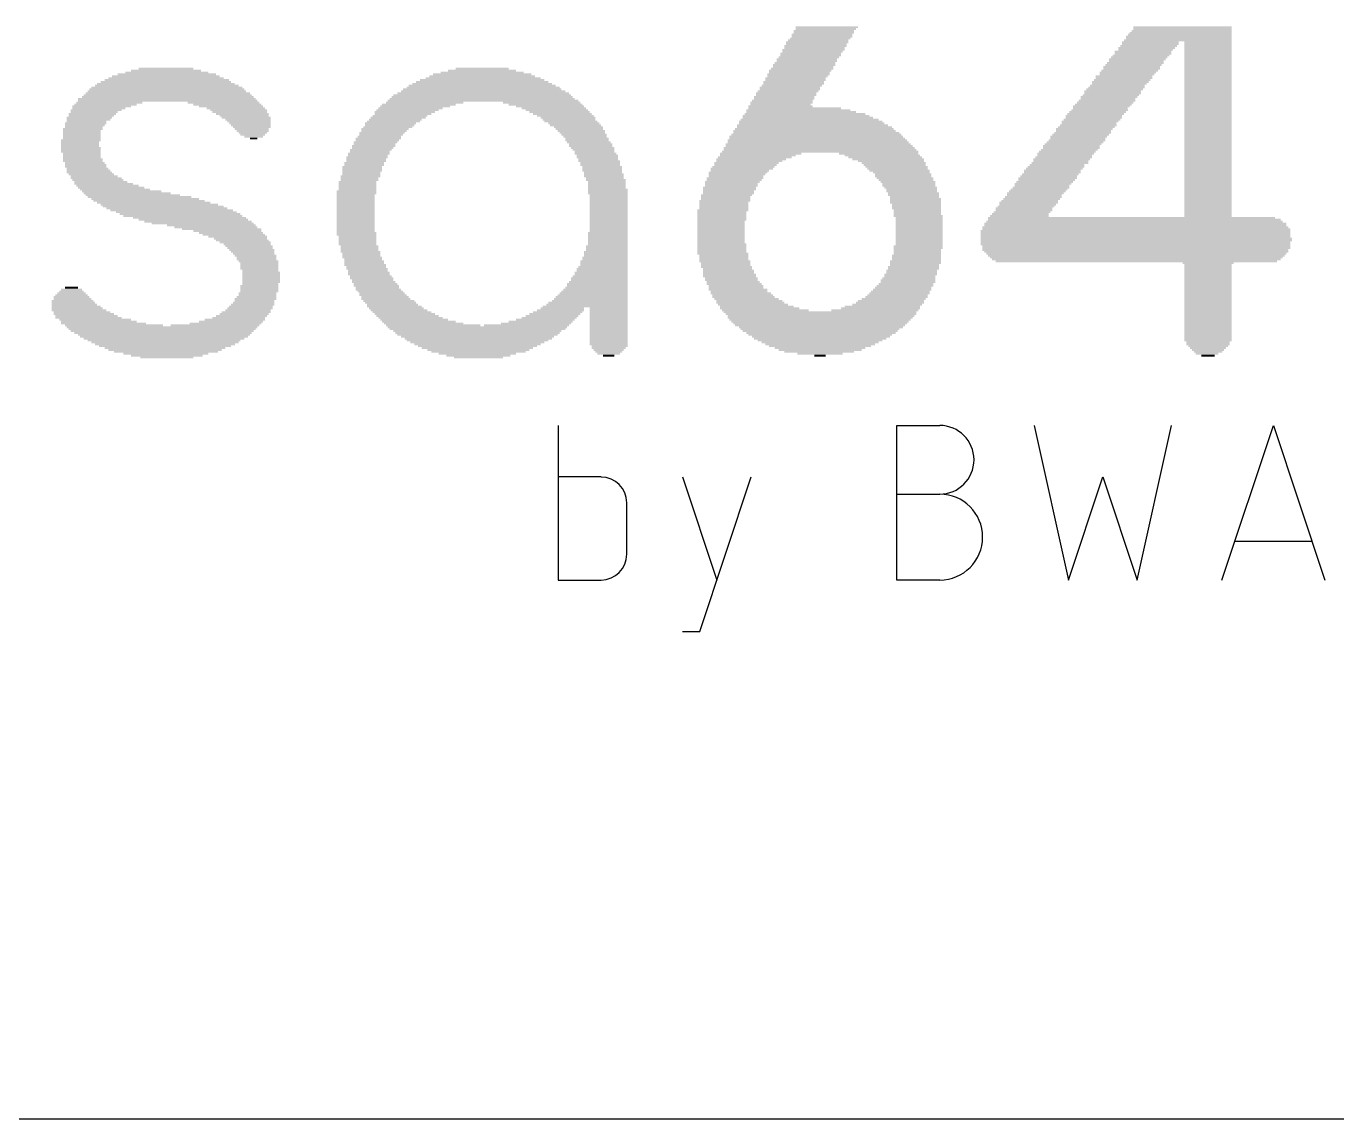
# Model space of a CAD drawing. Extents: x 0 to 58, y 0 to 63.7.
# Drawn here: x 34.9 to 42.87, y 31.21 to 37.85 of the extents above; entities that cross this region are included whole.
import ezdxf

# ---------------------------------------------------------------- set-up
doc = ezdxf.new("R2010")
doc.units = 0
doc.layers.add('21', color=253, linetype='CONTINUOUS')

# ---------------------------------------------------------------- blocks, each defined once
blk = doc.blocks.new('RECT')
blk.add_solid([(-0.5, -0.5), (0.5, -0.5), (-0.5, 0.5), (0.5, 0.5)])

msp = doc.modelspace()

# ---------------------------------------------------------------- linework, layer by layer
at = {"layer": '21'}
for p, q in [((38.1381, 35.4267), (38.1381, 34.4869)), ((40.1975, 34.4869), (40.1975, 35.4267)), ((40.1975, 35.4267), (40.4586, 35.4267)), ((41.0336, 35.4267), (41.2425, 34.4869)), ((41.6602, 34.4869), (41.869, 35.4267)), ((42.1744, 34.4869), (42.4876, 35.4267)), ((42.4876, 35.4267), (42.8009, 34.4869)), ((38.3992, 35.1134), (38.1381, 35.1134)), ((38.8955, 35.1134), (39.1044, 34.4869)), ((38.9999, 34.1736), (39.3132, 35.1134)), ((41.2425, 34.4869), (41.4513, 35.1134)), ((41.4513, 35.1134), (41.6602, 34.4869)), ((40.1975, 35.009), (40.4586, 35.009)), ((38.5558, 34.6435), (38.5558, 34.9567)), ((42.7226, 34.7218), (42.2527, 34.7218)), ((38.1381, 34.4869), (38.3992, 34.4869)), ((40.4586, 34.4869), (40.1975, 34.4869)), ((38.8955, 34.1736), (38.9999, 34.1736)), ((19.4945, 31.2103), (54.8005, 31.2103))]:
    msp.add_line(p, q, dxfattribs=at)
for centre, radius, start, end in [((40.4586, 35.2178), 0.2088, 270, 90), ((38.3992, 34.9567), 0.1566, 0, 90), ((40.4586, 34.7479), 0.2611, 270, 90), ((38.3992, 34.6435), 0.1566, 270, 359.9989)]:
    msp.add_arc(centre, radius, start, end, dxfattribs=at)

# ---------------------------------------------------------------- block references
at = {"layer": '21', "yscale": 0.0115}
for p, xscale in [((39.7314, 37.7802), 0.3674), ((39.7429, 37.8031), 0.3674), ((39.7429, 37.7916), 0.3674), ((39.7544, 37.8261), 0.3674), ((39.7544, 37.8146), 0.3674), ((39.7716, 37.849), 0.3789), ((39.7658, 37.8376), 0.3674), ((41.9127, 37.7916), 0.6429), ((41.9127, 37.7802), 0.6429), ((41.9185, 37.8031), 0.6314), ((41.9242, 37.8146), 0.62), ((41.93, 37.8261), 0.6085), ((41.9357, 37.849), 0.597), ((41.9357, 37.8376), 0.597), ((39.6912, 37.7113), 0.3789), ((39.6855, 37.6998), 0.3674), ((39.7027, 37.7342), 0.3789), ((39.6969, 37.7228), 0.3674), ((39.7142, 37.7572), 0.3789), ((39.7084, 37.7457), 0.3674), ((39.7199, 37.7687), 0.3674), ((41.6946, 37.6998), 0.3444), ((41.7118, 37.7113), 0.3329), ((41.7176, 37.7228), 0.3444), ((41.7291, 37.7342), 0.3444), ((41.7405, 37.7572), 0.3444), ((41.7405, 37.7457), 0.3444), ((41.907, 37.7687), 0.6544), ((42.0907, 37.7572), 0.287), ((42.0907, 37.7457), 0.287), ((42.0907, 37.7342), 0.287), ((42.0907, 37.7228), 0.287), ((42.0907, 37.7113), 0.287), ((42.0907, 37.6998), 0.287), ((39.6338, 37.6194), 0.3789), ((39.6395, 37.6309), 0.3674), ((39.651, 37.6539), 0.3674), ((39.651, 37.6424), 0.3674), ((39.6625, 37.6654), 0.3674), ((39.674, 37.6883), 0.3674), ((39.674, 37.6768), 0.3674), ((41.6372, 37.6194), 0.3444), ((41.6487, 37.6309), 0.3444), ((41.6602, 37.6539), 0.3444), ((41.6544, 37.6424), 0.3329), ((41.6716, 37.6654), 0.3444), ((41.6831, 37.6768), 0.3444), ((41.6946, 37.6883), 0.3444), ((42.0907, 37.6883), 0.287), ((42.0907, 37.6768), 0.287), ((42.0907, 37.6654), 0.287), ((42.0907, 37.6539), 0.287), ((42.0907, 37.6424), 0.287), ((42.0907, 37.6309), 0.287), ((42.0907, 37.6194), 0.287), ((35.7533, 37.5391), 0.7003), ((35.7533, 37.5505), 0.6544), ((35.759, 37.562), 0.597), ((35.759, 37.5735), 0.5052), ((35.7533, 37.585), 0.4248), ((35.7533, 37.5965), 0.3329), ((37.6821, 37.5391), 0.7003), ((37.6763, 37.5505), 0.6429), ((37.6763, 37.562), 0.597), ((37.6763, 37.5735), 0.5052), ((37.6763, 37.585), 0.4133), ((37.6763, 37.5965), 0.3215), ((39.5821, 37.5391), 0.3674), ((39.5936, 37.5505), 0.3674), ((39.5994, 37.562), 0.3789), ((39.6108, 37.585), 0.3789), ((39.6051, 37.5735), 0.3674), ((39.6223, 37.5965), 0.3789), ((39.6281, 37.608), 0.3674), ((41.5798, 37.5505), 0.3444), ((41.5798, 37.5391), 0.3444), ((41.6028, 37.5735), 0.3444), ((41.597, 37.562), 0.3329), ((41.6142, 37.585), 0.3444), ((41.6257, 37.608), 0.3444), ((41.6257, 37.5965), 0.3444), ((42.0907, 37.608), 0.287), ((42.0907, 37.5965), 0.287), ((42.0907, 37.585), 0.287), ((42.0907, 37.5735), 0.287), ((42.0907, 37.562), 0.287), ((42.0907, 37.5505), 0.287), ((42.0907, 37.5391), 0.287), ((35.759, 37.4587), 0.9644), ((35.759, 37.4702), 0.9414), ((35.759, 37.4817), 0.9185), ((35.759, 37.4931), 0.8725), ((35.7533, 37.5046), 0.8381), ((35.7533, 37.5161), 0.7922), ((35.759, 37.5276), 0.7577), ((37.6821, 37.4587), 0.9988), ((37.6763, 37.4702), 0.9644), ((37.6821, 37.4817), 0.9299), ((37.6763, 37.4931), 0.8955), ((37.6763, 37.5046), 0.8496), ((37.6763, 37.5161), 0.8037), ((37.6763, 37.5276), 0.7577), ((39.5362, 37.4587), 0.3674), ((39.5477, 37.4817), 0.3674), ((39.5477, 37.4702), 0.3674), ((39.5592, 37.4931), 0.3674), ((39.5707, 37.5161), 0.3674), ((39.5707, 37.5046), 0.3674), ((39.5821, 37.5276), 0.3674), ((41.5109, 37.4587), 0.3444), ((41.5224, 37.4702), 0.3444), ((41.5339, 37.4817), 0.3444), ((41.5396, 37.4931), 0.3329), ((41.5568, 37.5161), 0.3444), ((41.5511, 37.5046), 0.3329), ((41.5683, 37.5276), 0.3444), ((42.0907, 37.5276), 0.287), ((42.0907, 37.5161), 0.287), ((42.0907, 37.5046), 0.287), ((42.0907, 37.4931), 0.287), ((42.0907, 37.4817), 0.287), ((42.0907, 37.4702), 0.287), ((42.0907, 37.4587), 0.287), ((35.3859, 37.3783), 0.3789), ((35.4089, 37.3898), 0.4018), ((35.759, 37.4128), 1.0792), ((35.7648, 37.4013), 1.0907), ((35.7648, 37.4243), 1.0448), ((35.7648, 37.4357), 1.0218), ((35.7648, 37.4472), 0.9988), ((36.1035, 37.3898), 0.4363), ((36.1264, 37.3783), 0.4133), ((37.2917, 37.3783), 0.4478), ((37.3262, 37.3898), 0.4707), ((37.6821, 37.4013), 1.1596), ((37.6763, 37.4128), 1.1251), ((37.6763, 37.4243), 1.1022), ((37.6763, 37.4357), 1.0792), ((37.6821, 37.4472), 1.0448), ((38.038, 37.3898), 0.4707), ((38.0609, 37.3783), 0.4478), ((39.496, 37.3898), 0.3789), ((39.4903, 37.3783), 0.3674), ((39.5018, 37.4013), 0.3674), ((39.5133, 37.4243), 0.3674), ((39.5133, 37.4128), 0.3674), ((39.5247, 37.4472), 0.3674), ((39.5247, 37.4357), 0.3674), ((41.4535, 37.3783), 0.3444), ((41.465, 37.3898), 0.3444), ((41.4765, 37.4013), 0.3444), ((41.488, 37.4243), 0.3444), ((41.4822, 37.4128), 0.3329), ((41.4994, 37.4357), 0.3444), ((41.5109, 37.4472), 0.3444), ((42.0907, 37.4472), 0.287), ((42.0907, 37.4357), 0.287), ((42.0907, 37.4243), 0.287), ((42.0907, 37.4128), 0.287), ((42.0907, 37.4013), 0.287), ((42.0907, 37.3898), 0.287), ((42.0907, 37.3783), 0.287), ((35.2883, 37.298), 0.2755), ((35.3055, 37.3209), 0.287), ((35.2998, 37.3095), 0.2755), ((35.3285, 37.3439), 0.31), ((35.317, 37.3324), 0.287), ((35.3629, 37.3669), 0.3559), ((35.3457, 37.3554), 0.3215), ((36.1494, 37.3669), 0.3903), ((36.1781, 37.3554), 0.3559), ((36.1953, 37.3439), 0.3444), ((36.201, 37.3324), 0.3329), ((36.2183, 37.3209), 0.3215), ((36.2297, 37.3095), 0.2985), ((36.2412, 37.298), 0.2985), ((37.1654, 37.298), 0.3329), ((37.1769, 37.3095), 0.3329), ((37.2056, 37.3324), 0.3674), ((37.1941, 37.3209), 0.3444), ((37.2228, 37.3439), 0.3789), ((37.2401, 37.3554), 0.3903), ((37.2688, 37.3669), 0.4248), ((38.0896, 37.3669), 0.4133), ((38.1126, 37.3554), 0.3903), ((38.1298, 37.3439), 0.3789), ((38.147, 37.3324), 0.3674), ((38.1643, 37.3209), 0.3559), ((38.1815, 37.3095), 0.3444), ((38.1987, 37.298), 0.3329), ((39.6453, 37.3095), 0.7692), ((39.6568, 37.298), 0.7922), ((39.6395, 37.3209), 0.7348), ((39.5994, 37.3439), 0.6314), ((39.6166, 37.3324), 0.6659), ((39.4903, 37.3669), 0.3903), ((39.5764, 37.3554), 0.5626), ((41.3961, 37.3095), 0.3444), ((41.3961, 37.298), 0.3444), ((41.4076, 37.3209), 0.3444), ((41.4191, 37.3324), 0.3444), ((41.4306, 37.3439), 0.3444), ((41.442, 37.3669), 0.3444), ((41.4363, 37.3554), 0.3329), ((42.0907, 37.3669), 0.287), ((42.0907, 37.3554), 0.287), ((42.0907, 37.3439), 0.287), ((42.0907, 37.3324), 0.287), ((42.0907, 37.3209), 0.287), ((42.0907, 37.3095), 0.287), ((42.0907, 37.298), 0.287), ((35.2481, 37.2291), 0.2411), ((35.2424, 37.2176), 0.2296), ((35.2596, 37.252), 0.2411), ((35.2654, 37.2635), 0.2526), ((35.2539, 37.2406), 0.2296), ((35.2711, 37.275), 0.2411), ((35.2826, 37.2865), 0.2641), ((36.2527, 37.2865), 0.2755), ((36.2584, 37.275), 0.2641), ((36.2642, 37.2635), 0.2526), ((36.2699, 37.252), 0.2411), ((36.2757, 37.2406), 0.2296), ((36.2757, 37.2291), 0.2067), ((36.2814, 37.2176), 0.1952), ((37.0851, 37.2291), 0.287), ((37.0793, 37.2176), 0.2755), ((37.1023, 37.2406), 0.2985), ((37.1195, 37.2635), 0.31), ((37.1138, 37.252), 0.2985), ((37.1367, 37.275), 0.3215), ((37.1482, 37.2865), 0.3215), ((38.2044, 37.2865), 0.3215), ((38.2159, 37.275), 0.3215), ((38.2331, 37.2635), 0.31), ((38.2446, 37.252), 0.31), ((38.2618, 37.2406), 0.2985), ((38.2676, 37.2291), 0.287), ((38.2791, 37.2176), 0.287), ((39.6969, 37.2176), 0.9873), ((39.697, 37.2291), 0.9644), ((39.6855, 37.252), 0.9185), ((39.697, 37.2406), 0.9414), ((39.674, 37.275), 0.8725), ((39.6797, 37.2635), 0.884), ((39.6682, 37.2865), 0.8381), ((41.3387, 37.2291), 0.3444), ((41.333, 37.2176), 0.3329), ((41.3502, 37.2406), 0.3444), ((41.3617, 37.252), 0.3444), ((41.3731, 37.275), 0.3444), ((41.3674, 37.2635), 0.3329), ((41.3846, 37.2865), 0.3444), ((42.0907, 37.2865), 0.287), ((42.0907, 37.275), 0.287), ((42.0907, 37.2635), 0.287), ((42.0907, 37.252), 0.287), ((42.0907, 37.2406), 0.287), ((42.0907, 37.2291), 0.287), ((42.0907, 37.2176), 0.287), ((35.2367, 37.1602), 0.2411), ((35.2309, 37.1487), 0.2296), ((35.2309, 37.1372), 0.2296), ((35.2424, 37.2061), 0.2296), ((35.2424, 37.1946), 0.2296), ((35.2424, 37.1832), 0.2296), ((35.2424, 37.1717), 0.2296), ((36.2814, 37.2061), 0.1722), ((36.2814, 37.1946), 0.1493), ((36.2872, 37.1832), 0.1148), ((36.2872, 37.1717), 0.0459), ((37.0219, 37.1372), 0.2526), ((37.0277, 37.1487), 0.2641), ((37.0391, 37.1602), 0.2641), ((37.0449, 37.1717), 0.2755), ((37.0506, 37.1832), 0.2641), ((37.0678, 37.2061), 0.2755), ((37.0621, 37.1946), 0.2641), ((38.2848, 37.2061), 0.2755), ((38.2963, 37.1946), 0.2755), ((38.302, 37.1832), 0.2641), ((38.3135, 37.1717), 0.2641), ((38.3135, 37.1602), 0.2641), ((38.325, 37.1487), 0.2641), ((38.3365, 37.1372), 0.2641), ((39.7199, 37.1372), 1.1251), ((39.7142, 37.1602), 1.0907), ((39.7199, 37.1487), 1.1022), ((39.7084, 37.1832), 1.0562), ((39.7142, 37.1717), 1.0677), ((39.7084, 37.1946), 1.0333), ((39.7084, 37.2061), 1.0103), ((41.2698, 37.1372), 0.3444), ((41.2813, 37.1487), 0.3444), ((41.2928, 37.1602), 0.3444), ((41.2985, 37.1717), 0.3329), ((41.3043, 37.1832), 0.3444), ((41.3157, 37.1946), 0.3444), ((41.3272, 37.2061), 0.3444), ((42.0907, 37.2061), 0.287), ((42.0907, 37.1946), 0.287), ((42.0907, 37.1832), 0.287), ((42.0907, 37.1717), 0.287), ((42.0907, 37.1602), 0.287), ((42.0907, 37.1487), 0.287), ((42.0907, 37.1372), 0.287), ((35.2309, 37.1258), 0.2296), ((35.2367, 37.1143), 0.2411), ((35.2367, 37.1028), 0.2411), ((35.2367, 37.0913), 0.2411), ((35.2424, 37.0798), 0.2296), ((35.2424, 37.0684), 0.2296), ((35.2424, 37.0569), 0.2296), ((36.976, 37.0569), 0.2526), ((36.9817, 37.0684), 0.2411), ((36.9875, 37.0798), 0.2526), ((36.999, 37.1028), 0.2526), ((36.9932, 37.0913), 0.2411), ((37.0162, 37.1258), 0.2641), ((37.0104, 37.1143), 0.2526), ((38.3365, 37.1258), 0.2641), ((38.348, 37.1143), 0.2641), ((38.3537, 37.1028), 0.2526), ((38.3594, 37.0913), 0.2411), ((38.3652, 37.0798), 0.2526), ((38.3767, 37.0684), 0.2526), ((38.3767, 37.0569), 0.2526), ((39.3353, 37.0569), 0.4478), ((39.3697, 37.0798), 0.4937), ((39.3525, 37.0684), 0.4592), ((39.7314, 37.0913), 1.194), ((39.7257, 37.1143), 1.1596), ((39.7314, 37.1028), 1.171), ((39.7257, 37.1258), 1.1366), ((40.0873, 37.0798), 0.4822), ((40.1103, 37.0684), 0.4592), ((40.1275, 37.0569), 0.4478), ((41.2124, 37.0569), 0.3444), ((41.2239, 37.0798), 0.3444), ((41.2182, 37.0684), 0.3329), ((41.2354, 37.0913), 0.3444), ((41.2469, 37.1028), 0.3444), ((41.2583, 37.1258), 0.3444), ((41.2583, 37.1143), 0.3444), ((42.0907, 37.1258), 0.287), ((42.0907, 37.1143), 0.287), ((42.0907, 37.1028), 0.287), ((42.0907, 37.0913), 0.287), ((42.0907, 37.0798), 0.287), ((42.0907, 37.0684), 0.287), ((42.0907, 37.0569), 0.287), ((35.2481, 37.0454), 0.2411), ((35.2481, 37.0339), 0.2411), ((35.2596, 37.0224), 0.2411), ((35.2654, 37.011), 0.2526), ((35.2654, 36.9995), 0.2526), ((35.2768, 36.988), 0.2526), ((35.2826, 36.9765), 0.2641), ((36.9473, 36.9995), 0.2411), ((36.9473, 36.988), 0.2411), ((36.9473, 36.9765), 0.2411), ((36.9588, 37.0224), 0.2411), ((36.9588, 37.011), 0.2411), ((36.9703, 37.0454), 0.2411), ((36.9703, 37.0339), 0.2411), ((38.3824, 37.0454), 0.2411), ((38.3881, 37.0339), 0.2526), ((38.3939, 37.0224), 0.2411), ((38.3939, 37.011), 0.2411), ((38.4054, 36.9995), 0.2411), ((38.4054, 36.988), 0.2411), ((38.4054, 36.9765), 0.2411), ((39.2549, 36.988), 0.3789), ((39.2435, 36.9765), 0.3559), ((39.2664, 36.9995), 0.3789), ((39.2836, 37.0224), 0.3903), ((39.2779, 37.011), 0.3789), ((39.3123, 37.0454), 0.4248), ((39.3009, 37.0339), 0.4018), ((40.1447, 37.0454), 0.4363), ((40.1619, 37.0339), 0.4018), ((40.1791, 37.0224), 0.3903), ((40.1849, 37.011), 0.3789), ((40.1964, 36.9995), 0.3789), ((40.2021, 36.988), 0.3674), ((40.2136, 36.9765), 0.3674), ((41.1435, 36.9765), 0.3444), ((41.155, 36.988), 0.3444), ((41.1665, 36.9995), 0.3444), ((41.1722, 37.011), 0.3329), ((41.1895, 37.0224), 0.3444), ((41.2009, 37.0454), 0.3444), ((41.1952, 37.0339), 0.3329), ((42.0907, 37.0454), 0.287), ((42.0907, 37.0339), 0.287), ((42.0907, 37.0224), 0.287), ((42.0907, 37.011), 0.287), ((42.0907, 36.9995), 0.287), ((42.0907, 36.988), 0.287), ((42.0907, 36.9765), 0.287), ((35.2883, 36.965), 0.2755), ((35.2998, 36.9535), 0.2755), ((35.317, 36.9421), 0.287), ((35.3285, 36.9306), 0.31), ((35.34, 36.9191), 0.31), ((35.3572, 36.9076), 0.3215), ((35.3744, 36.8961), 0.3559), ((36.9186, 36.9076), 0.2296), ((36.9186, 36.8961), 0.2296), ((36.9358, 36.9421), 0.2411), ((36.9301, 36.9306), 0.2296), ((36.9301, 36.9191), 0.2296), ((36.9416, 36.965), 0.2296), ((36.9416, 36.9535), 0.2296), ((38.4111, 36.965), 0.2296), ((38.4168, 36.9535), 0.2411), ((38.4168, 36.9421), 0.2411), ((38.4283, 36.9191), 0.2411), ((38.4226, 36.9306), 0.2296), ((38.4341, 36.9076), 0.2296), ((38.4341, 36.8961), 0.2296), ((39.1975, 36.9076), 0.3329), ((39.1918, 36.8961), 0.3215), ((39.2148, 36.9306), 0.3444), ((39.209, 36.9191), 0.3329), ((39.232, 36.965), 0.3559), ((39.2262, 36.9535), 0.3444), ((39.2205, 36.9421), 0.3329), ((40.2251, 36.965), 0.3444), ((40.2365, 36.9535), 0.3444), ((40.2365, 36.9421), 0.3444), ((40.248, 36.9306), 0.3444), ((40.2538, 36.9191), 0.3329), ((40.2652, 36.9076), 0.3329), ((40.271, 36.8961), 0.3215), ((41.0861, 36.8961), 0.3444), ((41.0976, 36.9076), 0.3444), ((41.1148, 36.9306), 0.3559), ((41.1091, 36.9191), 0.3444), ((41.1206, 36.9421), 0.3444), ((41.132, 36.9535), 0.3444), ((41.1435, 36.965), 0.3444), ((42.0907, 36.965), 0.287), ((42.0907, 36.9535), 0.287), ((42.0907, 36.9421), 0.287), ((42.0907, 36.9306), 0.287), ((42.0907, 36.9191), 0.287), ((42.0907, 36.9076), 0.287), ((42.0907, 36.8961), 0.287), ((35.3974, 36.8847), 0.3789), ((35.4203, 36.8732), 0.4018), ((35.4433, 36.8617), 0.4248), ((35.4835, 36.8502), 0.4822), ((35.5179, 36.8387), 0.5281), ((35.5524, 36.8273), 0.574), ((35.5926, 36.8158), 0.6314), ((36.9129, 36.8502), 0.2411), ((36.9129, 36.8387), 0.2411), ((36.9071, 36.8273), 0.2296), ((36.9071, 36.8158), 0.2296), ((36.9186, 36.8847), 0.2296), ((36.9186, 36.8732), 0.2296), ((36.9186, 36.8617), 0.2296), ((38.4398, 36.8617), 0.2411), ((38.4398, 36.8502), 0.2411), ((38.4398, 36.8387), 0.2411), ((38.4341, 36.8847), 0.2296), ((38.4341, 36.8732), 0.2296), ((38.4455, 36.8273), 0.2296), ((38.4455, 36.8158), 0.2296), ((39.1631, 36.8273), 0.31), ((39.1574, 36.8158), 0.2985), ((39.1803, 36.8732), 0.3215), ((39.1803, 36.8617), 0.3215), ((39.1746, 36.8502), 0.31), ((39.1746, 36.8387), 0.31), ((39.1918, 36.8847), 0.3215), ((40.271, 36.8847), 0.3215), ((40.2825, 36.8732), 0.3215), ((40.2882, 36.8617), 0.31), ((40.2882, 36.8502), 0.31), ((40.2997, 36.8387), 0.31), ((40.2997, 36.8273), 0.31), ((40.3054, 36.8158), 0.2985), ((41.0287, 36.8158), 0.3444), ((41.0402, 36.8387), 0.3444), ((41.0345, 36.8273), 0.3329), ((41.0517, 36.8502), 0.3444), ((41.0632, 36.8617), 0.3444), ((41.0746, 36.8732), 0.3444), ((41.0804, 36.8847), 0.3329), ((42.0907, 36.8847), 0.287), ((42.0907, 36.8732), 0.287), ((42.0907, 36.8617), 0.287), ((42.0907, 36.8502), 0.287), ((42.0907, 36.8387), 0.287), ((42.0907, 36.8273), 0.287), ((42.0907, 36.8158), 0.287), ((35.627, 36.8043), 0.6544), ((35.65, 36.7928), 0.6774), ((35.6787, 36.7813), 0.6889), ((35.7131, 36.7699), 0.7118), ((35.7361, 36.7584), 0.7348), ((35.759, 36.7469), 0.7348), ((35.7877, 36.7354), 0.7463), ((36.9071, 36.8043), 0.2296), ((36.9071, 36.7928), 0.2296), ((36.9071, 36.7813), 0.2296), ((36.9071, 36.7699), 0.2296), ((36.9071, 36.7584), 0.2296), ((36.9071, 36.7469), 0.2296), ((36.9071, 36.7354), 0.2296), ((38.4455, 36.8043), 0.2296), ((38.4455, 36.7928), 0.2296), ((38.4455, 36.7813), 0.2296), ((38.4455, 36.7699), 0.2296), ((38.4455, 36.7584), 0.2296), ((38.4455, 36.7469), 0.2296), ((38.4455, 36.7354), 0.2296), ((39.1401, 36.7354), 0.31), ((39.1516, 36.7928), 0.31), ((39.1459, 36.7813), 0.2985), ((39.1459, 36.7699), 0.2985), ((39.1459, 36.7584), 0.2985), ((39.1459, 36.7469), 0.2985), ((39.1574, 36.8043), 0.2985), ((40.3112, 36.8043), 0.31), ((40.3112, 36.7928), 0.31), ((40.3112, 36.7813), 0.31), ((40.3169, 36.7699), 0.2985), ((40.3169, 36.7584), 0.2985), ((40.3169, 36.7469), 0.2985), ((40.3227, 36.7354), 0.287), ((40.9713, 36.7469), 0.3444), ((40.9713, 36.7354), 0.3444), ((40.9828, 36.7584), 0.3444), ((41, 36.7813), 0.3559), ((40.9943, 36.7699), 0.3444), ((41.0058, 36.7928), 0.3444), ((41.0172, 36.8043), 0.3444), ((42.0907, 36.8043), 0.287), ((42.0907, 36.7928), 0.287), ((42.0907, 36.7813), 0.287), ((42.0907, 36.7699), 0.287), ((42.0907, 36.7584), 0.287), ((42.0907, 36.7469), 0.287), ((42.0907, 36.7354), 0.287), ((35.8164, 36.7239), 0.7348), ((35.8394, 36.7125), 0.7348), ((35.8566, 36.701), 0.7233), ((35.8968, 36.6895), 0.6888), ((35.9198, 36.678), 0.6659), ((35.9485, 36.6665), 0.6544), ((36.9071, 36.7239), 0.2296), ((36.9071, 36.7125), 0.2296), ((36.9071, 36.701), 0.2296), ((36.9071, 36.6895), 0.2296), ((36.9071, 36.678), 0.2296), ((36.9071, 36.6665), 0.2296), ((38.4455, 36.7239), 0.2296), ((38.4455, 36.7125), 0.2296), ((38.4455, 36.701), 0.2296), ((38.4455, 36.6895), 0.2296), ((38.4455, 36.678), 0.2296), ((38.4455, 36.6665), 0.2296), ((39.1344, 36.7239), 0.2985), ((39.1344, 36.7125), 0.2985), ((39.1344, 36.701), 0.2985), ((39.1344, 36.6895), 0.2985), ((39.1344, 36.678), 0.2985), ((39.1287, 36.6665), 0.287), ((40.3284, 36.701), 0.2985), ((40.3227, 36.7239), 0.287), ((40.3227, 36.7125), 0.287), ((40.3341, 36.6895), 0.287), ((40.3341, 36.678), 0.287), ((40.3341, 36.6665), 0.287), ((41.6429, 36.6665), 1.8025), ((41.6429, 36.678), 1.7795), ((41.6257, 36.6895), 1.7451), ((40.9426, 36.701), 0.3559), ((40.9484, 36.7125), 0.3444), ((40.9598, 36.7239), 0.3444), ((42.0907, 36.7239), 0.287), ((42.0907, 36.7125), 0.287), ((42.0907, 36.701), 0.287), ((35.9772, 36.655), 0.62), ((36.0288, 36.6436), 0.5396), ((36.0575, 36.6321), 0.5052), ((36.092, 36.6206), 0.4822), ((36.1264, 36.6091), 0.4133), ((36.1494, 36.5976), 0.3903), ((36.1666, 36.5862), 0.3789), ((36.9071, 36.655), 0.2296), ((36.9071, 36.6436), 0.2296), ((36.9071, 36.6321), 0.2296), ((36.9071, 36.6206), 0.2296), ((36.9071, 36.6091), 0.2296), ((36.9129, 36.5976), 0.2411), ((36.9129, 36.5862), 0.2411), ((38.4398, 36.5976), 0.2411), ((38.4398, 36.5862), 0.2411), ((38.4455, 36.655), 0.2296), ((38.4455, 36.6436), 0.2296), ((38.4455, 36.6321), 0.2296), ((38.4455, 36.6206), 0.2296), ((38.4455, 36.6091), 0.2296), ((39.1287, 36.655), 0.287), ((39.1287, 36.6436), 0.287), ((39.1287, 36.6321), 0.287), ((39.1287, 36.6206), 0.287), ((39.1287, 36.6091), 0.287), ((39.1287, 36.5976), 0.287), ((39.1287, 36.5862), 0.287), ((40.3341, 36.655), 0.287), ((40.3341, 36.6436), 0.287), ((40.3341, 36.6321), 0.287), ((40.3341, 36.6206), 0.287), ((40.3341, 36.6091), 0.287), ((40.3341, 36.5976), 0.287), ((40.3341, 36.5862), 0.287), ((41.6487, 36.6091), 1.8829), ((41.6487, 36.5976), 1.8829), ((41.6487, 36.5862), 1.8829), ((41.6544, 36.6206), 1.8714), ((41.6487, 36.6321), 1.8599), ((41.6487, 36.655), 1.8369), ((41.6487, 36.6436), 1.8369), ((36.1896, 36.5747), 0.3559), ((36.2068, 36.5632), 0.3215), ((36.2183, 36.5517), 0.3215), ((36.2355, 36.5402), 0.31), ((36.247, 36.5288), 0.287), ((36.2585, 36.5173), 0.287), ((36.2642, 36.5058), 0.2755), ((36.9186, 36.5747), 0.2296), ((36.9186, 36.5632), 0.2296), ((36.9186, 36.5517), 0.2296), ((36.9186, 36.5402), 0.2296), ((36.9186, 36.5288), 0.2296), ((36.9301, 36.5173), 0.2296), ((36.9301, 36.5058), 0.2296), ((38.4341, 36.5173), 0.2526), ((38.4341, 36.5058), 0.2526), ((38.4398, 36.5747), 0.2411), ((38.4398, 36.5632), 0.2411), ((38.4398, 36.5517), 0.2411), ((38.4398, 36.5402), 0.2411), ((38.4398, 36.5288), 0.2411), ((39.1344, 36.5288), 0.2985), ((39.1344, 36.5173), 0.2985), ((39.1344, 36.5058), 0.2985), ((39.1287, 36.5747), 0.287), ((39.1287, 36.5632), 0.287), ((39.1287, 36.5517), 0.287), ((39.1287, 36.5402), 0.287), ((40.3284, 36.5173), 0.2985), ((40.3284, 36.5058), 0.2985), ((40.3341, 36.5747), 0.287), ((40.3341, 36.5632), 0.287), ((40.3341, 36.5517), 0.287), ((40.3341, 36.5402), 0.287), ((40.3341, 36.5288), 0.287), ((41.6487, 36.5747), 1.8829), ((41.6487, 36.5402), 1.8829), ((41.6487, 36.5288), 1.8829), ((41.6544, 36.5632), 1.8943), ((41.6544, 36.5517), 1.8943), ((41.6544, 36.5173), 1.8714), ((41.6544, 36.5058), 1.8714), ((36.2757, 36.4943), 0.2755), ((36.2814, 36.4828), 0.2641), ((36.2872, 36.4714), 0.2526), ((36.2986, 36.4599), 0.2526), ((36.3044, 36.4484), 0.2411), ((36.3044, 36.4369), 0.2411), ((36.3159, 36.4254), 0.2411), ((36.9358, 36.4828), 0.2411), ((36.9301, 36.4943), 0.2296), ((36.9473, 36.4484), 0.2411), ((36.9416, 36.4714), 0.2296), ((36.9416, 36.4599), 0.2296), ((36.953, 36.4369), 0.2296), ((36.9588, 36.4254), 0.2411), ((38.4168, 36.4254), 0.287), ((38.4226, 36.4484), 0.2755), ((38.4226, 36.4369), 0.2755), ((38.4283, 36.4828), 0.2641), ((38.4283, 36.4714), 0.2641), ((38.4283, 36.4599), 0.2641), ((38.4341, 36.4943), 0.2526), ((39.1344, 36.4943), 0.2985), ((39.1344, 36.4828), 0.2985), ((39.1401, 36.4714), 0.31), ((39.1459, 36.4599), 0.2985), ((39.1459, 36.4484), 0.2985), ((39.1459, 36.4369), 0.2985), ((39.1516, 36.4254), 0.31), ((40.3112, 36.4254), 0.31), ((40.3169, 36.4599), 0.2985), ((40.3169, 36.4484), 0.2985), ((40.3169, 36.4369), 0.2985), ((40.3227, 36.4943), 0.287), ((40.3227, 36.4828), 0.287), ((40.3227, 36.4714), 0.287), ((41.6487, 36.4943), 1.8599), ((41.6544, 36.4828), 1.8484), ((41.6544, 36.4714), 1.8254), ((41.6544, 36.4599), 1.8025), ((41.6544, 36.4484), 1.7795), ((41.6544, 36.4369), 1.7566), ((41.6544, 36.4254), 1.7106), ((36.3216, 36.4139), 0.2296), ((36.3216, 36.4025), 0.2296), ((36.3216, 36.391), 0.2296), ((36.3216, 36.3795), 0.2296), ((36.3273, 36.368), 0.2181), ((36.3331, 36.3565), 0.2296), ((36.3331, 36.3451), 0.2296), ((36.9588, 36.4139), 0.2411), ((36.9645, 36.4025), 0.2526), ((36.976, 36.3795), 0.2526), ((36.9703, 36.391), 0.2411), ((36.9817, 36.368), 0.2411), ((36.9875, 36.3565), 0.2526), ((36.9875, 36.3451), 0.2526), ((38.3996, 36.3565), 0.3215), ((38.3996, 36.3451), 0.3215), ((38.4054, 36.3795), 0.31), ((38.4054, 36.368), 0.31), ((38.4111, 36.391), 0.2985), ((38.4168, 36.4139), 0.287), ((38.4168, 36.4025), 0.287), ((39.1631, 36.391), 0.31), ((39.1574, 36.4139), 0.2985), ((39.1574, 36.4025), 0.2985), ((39.1688, 36.3795), 0.2985), ((39.1746, 36.368), 0.31), ((39.1746, 36.3565), 0.31), ((39.1803, 36.3451), 0.3215), ((40.2825, 36.3451), 0.3215), ((40.2882, 36.368), 0.31), ((40.2882, 36.3565), 0.31), ((40.2997, 36.391), 0.31), ((40.2997, 36.3795), 0.31), ((40.3054, 36.4025), 0.2985), ((40.3112, 36.4139), 0.31), ((42.0907, 36.4139), 0.31), ((42.0907, 36.4025), 0.287), ((42.0907, 36.391), 0.287), ((42.0907, 36.3795), 0.287), ((42.0907, 36.368), 0.287), ((42.0907, 36.3565), 0.287), ((42.0907, 36.3451), 0.287), ((35.1793, 36.2647), 0.0804), ((36.3216, 36.2762), 0.2296), ((36.3216, 36.2647), 0.2296), ((36.3273, 36.2877), 0.2181), ((36.3331, 36.3336), 0.2296), ((36.3331, 36.3221), 0.2296), ((36.3331, 36.3106), 0.2296), ((36.3331, 36.2991), 0.2296), ((36.999, 36.3336), 0.2526), ((37.0047, 36.3221), 0.2641), ((37.0104, 36.3106), 0.2526), ((37.0162, 36.2991), 0.2641), ((37.0277, 36.2877), 0.2641), ((37.0334, 36.2762), 0.2755), ((37.0391, 36.2647), 0.2641), ((38.3709, 36.2647), 0.3789), ((38.3767, 36.2877), 0.3674), ((38.3767, 36.2762), 0.3674), ((38.3824, 36.2991), 0.3559), ((38.3881, 36.3221), 0.3444), ((38.3881, 36.3106), 0.3444), ((38.3939, 36.3336), 0.3329), ((39.1803, 36.3336), 0.3215), ((39.1918, 36.3221), 0.3215), ((39.1918, 36.3106), 0.3215), ((39.2033, 36.2991), 0.3215), ((39.209, 36.2877), 0.3329), ((39.2205, 36.2762), 0.3329), ((39.2205, 36.2647), 0.3329), ((40.2365, 36.2647), 0.3444), ((40.248, 36.2762), 0.3444), ((40.2538, 36.2877), 0.3329), ((40.2652, 36.3106), 0.3329), ((40.2652, 36.2991), 0.3329), ((40.271, 36.3221), 0.3215), ((40.2767, 36.3336), 0.31), ((42.0907, 36.3336), 0.287), ((42.0907, 36.3221), 0.287), ((42.0907, 36.3106), 0.287), ((42.0907, 36.2991), 0.287), ((42.0907, 36.2877), 0.287), ((42.0907, 36.2762), 0.287), ((42.0907, 36.2647), 0.287), ((35.185, 36.1843), 0.2526), ((35.1793, 36.2073), 0.2181), ((35.185, 36.1958), 0.2296), ((35.1793, 36.2188), 0.1952), ((35.1793, 36.2303), 0.1722), ((35.1793, 36.2417), 0.1492), ((35.1793, 36.2532), 0.1263), ((36.2986, 36.1958), 0.2526), ((36.2929, 36.1843), 0.2411), ((36.3044, 36.2073), 0.2411), ((36.3101, 36.2303), 0.2296), ((36.3101, 36.2188), 0.2296), ((36.3216, 36.2532), 0.2296), ((36.3216, 36.2417), 0.2296), ((37.0449, 36.2532), 0.2755), ((37.0564, 36.2417), 0.2755), ((37.0678, 36.2303), 0.2755), ((37.0736, 36.2188), 0.287), ((37.0908, 36.1958), 0.2985), ((37.0851, 36.2073), 0.287), ((37.108, 36.1843), 0.31), ((38.3307, 36.1843), 0.4592), ((38.3365, 36.1958), 0.4478), ((38.3422, 36.2073), 0.4363), ((38.348, 36.2188), 0.4248), ((38.3537, 36.2303), 0.4133), ((38.3594, 36.2417), 0.4018), ((38.3652, 36.2532), 0.3903), ((39.232, 36.2532), 0.3559), ((39.2377, 36.2417), 0.3444), ((39.2492, 36.2303), 0.3674), ((39.2664, 36.2073), 0.3789), ((39.2607, 36.2188), 0.3674), ((39.2836, 36.1958), 0.3903), ((39.3009, 36.1843), 0.4018), ((40.1619, 36.1843), 0.4018), ((40.1791, 36.1958), 0.3903), ((40.1964, 36.2073), 0.3789), ((40.2021, 36.2188), 0.3674), ((40.2136, 36.2303), 0.3674), ((40.2193, 36.2417), 0.3559), ((40.2308, 36.2532), 0.3559), ((42.0907, 36.2532), 0.287), ((42.0907, 36.2417), 0.287), ((42.0907, 36.2303), 0.287), ((42.0907, 36.2188), 0.287), ((42.0907, 36.2073), 0.287), ((42.0907, 36.1958), 0.287), ((42.0907, 36.1843), 0.287), ((35.1907, 36.1729), 0.2641), ((35.208, 36.1499), 0.2985), ((35.2137, 36.1384), 0.31), ((35.1965, 36.1614), 0.2755), ((35.2252, 36.1269), 0.3329), ((35.2424, 36.1154), 0.3444), ((35.2539, 36.104), 0.3674), ((36.2297, 36.104), 0.2985), ((36.2412, 36.1154), 0.2985), ((36.2527, 36.1269), 0.2755), ((36.2642, 36.1384), 0.2755), ((36.2699, 36.1499), 0.2641), ((36.2814, 36.1614), 0.2641), ((36.2872, 36.1729), 0.2526), ((37.1195, 36.1729), 0.31), ((37.131, 36.1614), 0.31), ((37.1425, 36.1499), 0.3329), ((37.154, 36.1384), 0.3329), ((37.1712, 36.1269), 0.3444), ((37.1884, 36.1154), 0.3559), ((37.2056, 36.104), 0.3674), ((38.1183, 36.104), 0.31), ((38.1356, 36.1154), 0.2985), ((38.1528, 36.1269), 0.287), ((38.1643, 36.1384), 0.2641), ((38.302, 36.1499), 0.5166), ((38.3135, 36.1614), 0.4937), ((38.3193, 36.1729), 0.4822), ((38.4455, 36.1384), 0.2296), ((38.4455, 36.1269), 0.2296), ((38.4455, 36.1154), 0.2296), ((38.4455, 36.104), 0.2296), ((39.3066, 36.1729), 0.4133), ((39.3238, 36.1614), 0.4248), ((39.3468, 36.1499), 0.4478), ((39.364, 36.1384), 0.4822), ((39.3984, 36.1269), 0.5281), ((39.7314, 36.1154), 1.171), ((39.7371, 36.104), 1.1596), ((40.0643, 36.1269), 0.5281), ((40.0988, 36.1384), 0.4822), ((40.1103, 36.1499), 0.4592), ((40.139, 36.1614), 0.4248), ((40.1562, 36.1729), 0.4133), ((42.0907, 36.1729), 0.287), ((42.0907, 36.1614), 0.287), ((42.0907, 36.1499), 0.287), ((42.0907, 36.1384), 0.287), ((42.0907, 36.1269), 0.287), ((42.0907, 36.1154), 0.287), ((42.0907, 36.104), 0.287), ((35.2711, 36.0925), 0.3789), ((35.2826, 36.081), 0.4018), ((35.3228, 36.0695), 0.4363), ((35.3457, 36.058), 0.4592), ((35.3744, 36.0466), 0.5166), ((35.4376, 36.0351), 0.597), ((35.7303, 36.0236), 1.1596), ((36.0518, 36.0351), 0.5396), ((36.1149, 36.0466), 0.4363), ((36.1494, 36.058), 0.3903), ((36.1723, 36.0695), 0.3674), ((36.1953, 36.081), 0.3215), ((36.2125, 36.0925), 0.31), ((37.2228, 36.0925), 0.3789), ((37.2401, 36.081), 0.3903), ((37.263, 36.0695), 0.4133), ((37.2917, 36.058), 0.4478), ((37.3204, 36.0466), 0.4822), ((37.3778, 36.0351), 0.574), ((37.6476, 36.0236), 1.0907), ((37.9461, 36.0351), 0.5166), ((38.0035, 36.0466), 0.4248), ((38.0322, 36.058), 0.3903), ((38.0609, 36.0695), 0.3559), ((38.0839, 36.081), 0.3329), ((38.1011, 36.0925), 0.3215), ((38.4455, 36.0925), 0.2296), ((38.4455, 36.081), 0.2296), ((38.4455, 36.0695), 0.2296), ((38.4455, 36.058), 0.2296), ((38.4455, 36.0466), 0.2296), ((38.4455, 36.0351), 0.2296), ((38.4455, 36.0236), 0.2296), ((39.7371, 36.0925), 1.1366), ((39.7314, 36.081), 1.1251), ((39.7314, 36.0695), 1.1022), ((39.7314, 36.058), 1.0792), ((39.7314, 36.0466), 1.0562), ((39.7314, 36.0351), 1.0333), ((39.7371, 36.0236), 0.9988), ((42.0907, 36.0925), 0.287), ((42.0907, 36.081), 0.287), ((42.0907, 36.0695), 0.287), ((42.0907, 36.058), 0.287), ((42.0907, 36.0466), 0.287), ((42.0907, 36.0351), 0.287), ((42.0907, 36.0236), 0.287), ((35.7303, 36.0121), 1.1366), ((35.7303, 36.0006), 1.1136), ((35.7361, 35.9892), 1.0792), ((35.7418, 35.9777), 1.0448), ((35.7418, 35.9662), 1.0218), ((35.7418, 35.9547), 0.9759), ((35.7418, 35.9432), 0.9299), ((37.6476, 36.0121), 1.0677), ((37.6476, 36.0006), 1.0218), ((37.6476, 35.9892), 0.9988), ((37.6476, 35.9777), 0.9759), ((37.6476, 35.9662), 0.9299), ((37.6534, 35.9547), 0.8955), ((37.6476, 35.9432), 0.8611), ((38.4455, 36.0121), 0.2296), ((38.4455, 36.0006), 0.2296), ((38.4455, 35.9892), 0.2296), ((38.4455, 35.9777), 0.2296), ((38.4455, 35.9662), 0.2296), ((38.4455, 35.9547), 0.2296), ((38.4455, 35.9432), 0.2296), ((39.7314, 36.0121), 0.9644), ((39.7314, 36.0006), 0.9414), ((39.7371, 35.9892), 0.907), ((39.7314, 35.9777), 0.8725), ((39.7371, 35.9662), 0.8381), ((39.7314, 35.9547), 0.8037), ((39.7314, 35.9432), 0.7577), ((42.0907, 36.0121), 0.287), ((42.0907, 36.0006), 0.287), ((42.0907, 35.9892), 0.287), ((42.0907, 35.9777), 0.287), ((42.0907, 35.9662), 0.287), ((42.0907, 35.9547), 0.287), ((42.0907, 35.9432), 0.287), ((35.7476, 35.9318), 0.8955), ((35.7476, 35.9203), 0.8496), ((35.7476, 35.9088), 0.8037), ((35.7476, 35.8973), 0.7348), ((35.7476, 35.8858), 0.6889), ((35.7533, 35.8743), 0.6314), ((35.7533, 35.8629), 0.5166), ((37.6476, 35.9318), 0.8151), ((37.6476, 35.9203), 0.7692), ((37.6476, 35.9088), 0.7233), ((37.6476, 35.8973), 0.6774), ((37.6534, 35.8858), 0.62), ((37.6534, 35.8743), 0.574), ((37.6476, 35.8629), 0.4707), ((38.4455, 35.9318), 0.2296), ((38.4455, 35.9203), 0.2296), ((38.4513, 35.9088), 0.2181), ((38.4455, 35.8973), 0.2067), ((38.4455, 35.8858), 0.1837), ((38.4455, 35.8743), 0.1607), ((38.4455, 35.8629), 0.1378), ((39.7314, 35.9318), 0.7118), ((39.7314, 35.9203), 0.6659), ((39.7314, 35.9088), 0.62), ((39.7314, 35.8973), 0.5511), ((39.7314, 35.8858), 0.5052), ((39.7257, 35.8743), 0.4248), ((39.7314, 35.8629), 0.2755), ((42.0907, 35.9318), 0.2641), ((42.0907, 35.9203), 0.2641), ((42.0907, 35.9088), 0.2411), ((42.0907, 35.8973), 0.2181), ((42.0907, 35.8858), 0.1952), ((42.0907, 35.8743), 0.1722), ((42.085, 35.8629), 0.1378), ((35.759, 35.8514), 0.4363), ((35.759, 35.8399), 0.3215), ((37.6534, 35.8514), 0.3903), ((37.6534, 35.8399), 0.2985), ((38.4455, 35.8514), 0.0689), ((39.7314, 35.8514), 0.0689), ((42.0907, 35.8514), 0.0804)]:
    msp.add_blockref('RECT', p, dxfattribs=dict(at, xscale=xscale))

doc.saveas('drawing.dxf')
